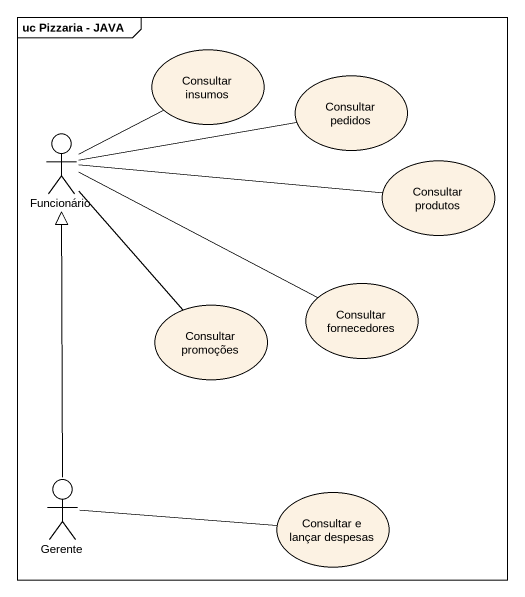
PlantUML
@startuml
mainframe uc Pizzaria - JAVA
usecase "Consultar insumos" as Consultar_insumos
usecase "Consultar pedidos" as Consultar_pedidos
actor Funcionário
usecase "Consultar produtos" as Consultar_produtos
usecase "Consultar promoções" as Consultar_promoções
usecase "Consultar fornecedores" as Consultar_fornecedores
actor Gerente
usecase "Consultar e lançar despesas" as Consultar_e_lançar_despesas
Funcionário -up- Consultar_insumos
Funcionário -right- Consultar_pedidos
Funcionário -right- Consultar_produtos
Funcionário -- Consultar_promoções
Funcionário -right- Consultar_fornecedores
Gerente -up-|> Funcionário
Gerente -right- Consultar_e_lançar_despesas
@enduml
